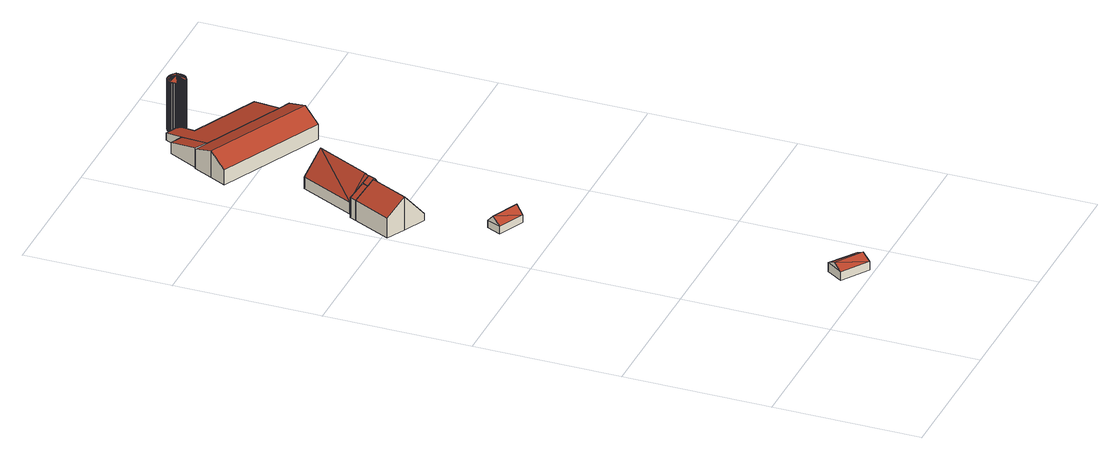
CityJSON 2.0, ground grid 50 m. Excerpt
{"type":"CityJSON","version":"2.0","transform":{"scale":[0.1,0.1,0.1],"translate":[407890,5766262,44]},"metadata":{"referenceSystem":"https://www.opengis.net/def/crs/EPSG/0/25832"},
"CityObjects":{
"building1":{"type":"Building","attributes":{"Gemeindeschluessel":"05515000","Geometrietyp2DReferenz":"3000","function":"31001_2000","roofType":"3100","measuredHeight":4.93},"geometry":[{"type":"Solid","lod":"2","boundaries":[[[[0,1,2,3]],[[4,5,1,0]],[[6,7,5,4]],[[3,2,7,6]],[[0,8,4]],[[6,9,3]],[[3,9,8]],[[8,0,3]],[[9,6,4]],[[4,8,9]],[[1,5,7,2]]]],"semantics":{"surfaces":[{"type":"WallSurface"},{"type":"RoofSurface"},{"type":"GroundSurface"}],"values":[[0,0,0,0,0,0,1,1,1,1,2]]}}]},
"building2":{"type":"Building","attributes":{"Gemeindeschluessel":"05515000","Geometrietyp2DReferenz":"3000","function":"31001_2700","roofType":"3100","measuredHeight":5.45},"geometry":[{"type":"Solid","lod":"2","boundaries":[[[[10,11,12,13]],[[14,15,11,10]],[[16,17,15,14]],[[13,12,17,16]],[[10,18,14]],[[16,19,13]],[[18,10,13]],[[13,19,18]],[[14,18,19]],[[19,16,14]],[[11,15,17,12]]]],"semantics":{"surfaces":[{"type":"WallSurface"},{"type":"RoofSurface"},{"type":"GroundSurface"}],"values":[[0,0,0,0,0,0,1,1,1,1,2]]}}]},
"building3":{"type":"Building","attributes":{"Gemeindeschluessel":"05515000","Geometrietyp2DReferenz":"3000","function":"31001_1000"},"address":[{"country":"Germany","locality":"Münster","thoroughfareNumber":"2","thoroughfareName":"Gittrup"}],"children":["building3-1","building3-2","building3-3"]},
"building3-1":{"type":"BuildingPart","attributes":{"roofType":"3100","measuredHeight":11.88},"parents":["building3"],"geometry":[{"type":"Solid","lod":"2","boundaries":[[[[20,21,22,23,24]],[[25,26,21,20]],[[27,28,29,30]],[[31,32,28,27]],[[33,34,32,31]],[[35,36,34,33]],[[37,38,36,35]],[[39,40,38,37]],[[33,31,27,30,41,25,20,35]],[[24,39,37,35,20]],[[21,26,29,28,32,34,36,38,40,22]],[[29,26,25,41,30]],[[39,24,23]],[[22,40,39,23]]]],"semantics":{"surfaces":[{"type":"WallSurface"},{"type":"RoofSurface"},{"type":"GroundSurface"},{"type":"ClosureSurface"}],"values":[[0,0,0,0,0,0,0,0,1,1,2,3,0,3]]}}]},
"building3-2":{"type":"BuildingPart","attributes":{"roofType":"2100","measuredHeight":10.28},"parents":["building3"],"geometry":[{"type":"Solid","lod":"2","boundaries":[[[[42,43,44,45]],[[46,47,43,42]],[[23,22,47,46]],[[45,44,40,39]],[[23,46,42,45,39]],[[43,47,22,40,44]],[[40,22,23,39]]]],"semantics":{"surfaces":[{"type":"WallSurface"},{"type":"RoofSurface"},{"type":"GroundSurface"},{"type":"ClosureSurface"}],"values":[[0,0,0,0,1,2,3]]}}]},
"building3-3":{"type":"BuildingPart","attributes":{"roofType":"2100","measuredHeight":8.21},"parents":["building3"],"geometry":[{"type":"Solid","lod":"2","boundaries":[[[[48,49,50,51]],[[52,30,29,49,48]],[[51,50,26,25]],[[41,52,48,51,25]],[[49,29,26,50]],[[30,52,41]],[[29,30,41,25,26]]]],"semantics":{"surfaces":[{"type":"WallSurface"},{"type":"RoofSurface"},{"type":"GroundSurface"},{"type":"ClosureSurface"}],"values":[[0,0,0,1,2,0,3]]}}]},
"building4":{"type":"Building","attributes":{"Gemeindeschluessel":"05515000","Geometrietyp2DReferenz":"3000","function":"31001_2700"},"children":["building4-1","building4-2","building4-3"]},
"building4-1":{"type":"BuildingPart","attributes":{"roofType":"3100","measuredHeight":11.99},"parents":["building4"],"geometry":[{"type":"Solid","lod":"2","boundaries":[[[[25,26,53,54]],[[23,22,26,25]],[[46,55,56,47,22,23]],[[25,57,23]],[[54,58,59,60,57,25]],[[23,57,60,61,62,46]],[[26,22,47,53]],[[55,46,63]],[[53,47,56,64,54]],[[56,55,63,64]],[[62,63,46]],[[58,54,64]],[[61,60,59]],[[62,61,59,58,64,63]]]],"semantics":{"surfaces":[{"type":"WallSurface"},{"type":"RoofSurface"},{"type":"GroundSurface"},{"type":"ClosureSurface"}],"values":[[0,0,0,0,1,1,2,0,3,3,0,0,0,3]]}}]},
"building4-2":{"type":"BuildingPart","attributes":{"roofType":"3100","measuredHeight":12.04},"parents":["building4"],"geometry":[{"type":"Solid","lod":"2","boundaries":[[[[65,66,67,68]],[[69,49,66,65]],[[70,50,49,69]],[[68,67,71,72]],[[73,68,72]],[[72,74,75,76,73]],[[65,73,76]],[[76,77,69,65]],[[77,78,70,69]],[[73,65,68]],[[66,49,50,71,67]],[[50,70,72,71]],[[77,76,75,78]],[[78,74,72,70]],[[75,74,78]]]],"semantics":{"surfaces":[{"type":"WallSurface"},{"type":"RoofSurface"},{"type":"GroundSurface"},{"type":"ClosureSurface"}],"values":[[0,0,0,0,1,1,1,1,0,0,2,3,0,3,3]]}}]},
"building4-3":{"type":"BuildingPart","attributes":{"roofType":"3100","measuredHeight":12.02},"parents":["building4"],"geometry":[{"type":"Solid","lod":"2","boundaries":[[[[79,72,71,43,80]],[[81,54,53,50,70,78]],[[80,55,63,62,82,83,79]],[[78,75,83,82,61,59,81]],[[71,50,53,47,43]],[[79,74,72]],[[50,71,72,70]],[[72,74,78,70]],[[43,47,56,80]],[[54,81,58,64]],[[47,53,54,64,56]],[[75,74,79,83]],[[78,74,75]],[[59,58,81]],[[82,62,61]],[[55,80,56]],[[63,55,56,64]],[[59,61,62,63,64,58]]]],"semantics":{"surfaces":[{"type":"WallSurface"},{"type":"RoofSurface"},{"type":"GroundSurface"},{"type":"ClosureSurface"}],"values":[[0,0,1,1,2,0,3,3,0,0,3,0,3,0,0,0,3,3]]}}]},
"building5":{"type":"Building","attributes":{"Gemeindeschluessel":"05515000","Geometrietyp2DReferenz":"3000","function":"51009_1610","roofType":"2100","measuredHeight":7.03},"geometry":[{"type":"Solid","lod":"2","boundaries":[[[[84,85,86,87]],[[88,89,85,84]],[[90,91,89,88]],[[87,86,91,90]],[[88,84,87,90]],[[85,89,91,86]]]],"semantics":{"surfaces":[{"type":"WallSurface"},{"type":"RoofSurface"},{"type":"GroundSurface"}],"values":[[0,0,0,0,1,2]]}}]},
"building6":{"type":"Building","attributes":{"Gemeindeschluessel":"05515000","Geometrietyp2DReferenz":"3000","function":"31001_2700"},"children":["building6-1","building6-2"]},
"building6-1":{"type":"BuildingPart","attributes":{"roofType":"2100","measuredHeight":7.09},"parents":["building6"],"geometry":[{"type":"Solid","lod":"2","boundaries":[[[[92,93,94,87]],[[95,96,93,92]],[[97,98,96,95]],[[99,100,98,97]],[[101,102,100,99]],[[103,104,102,101]],[[105,106,104,103]],[[107,108,106,105]],[[109,110,108,107]],[[111,112,110,109]],[[113,114,112,111]],[[115,116,114,113]],[[117,118,116,115]],[[87,94,119,120]],[[117,115,113,111,109,107,105,103,101,99,97,95,92,87,120]],[[93,96,98,100,102,104,106,108,110,112,114,116,118,119,94]],[[119,118,117,120]]]],"semantics":{"surfaces":[{"type":"WallSurface"},{"type":"RoofSurface"},{"type":"GroundSurface"},{"type":"ClosureSurface"}],"values":[[0,0,0,0,0,0,0,0,0,0,0,0,0,0,1,2,3]]}}]},
"building6-2":{"type":"BuildingPart","attributes":{"roofType":"3100","measuredHeight":9.6},"parents":["building6"],"geometry":[{"type":"Solid","lod":"2","boundaries":[[[[121,122,118,117]],[[123,124,122,121]],[[125,126,124,123]],[[127,128,126,125]],[[129,130,128,127]],[[131,132,130,129]],[[120,119,132,131]],[[127,125,123,129]],[[121,117,120,131,129,123]],[[118,122,124,126,128,130,132,119]],[[119,120,117,118]]]],"semantics":{"surfaces":[{"type":"WallSurface"},{"type":"RoofSurface"},{"type":"GroundSurface"},{"type":"ClosureSurface"}],"values":[[0,0,0,0,0,0,0,1,1,2,3]]}}]},
"building7":{"type":"Building","attributes":{"Gemeindeschluessel":"05515000","Geometrietyp2DReferenz":"3000","function":"51003_1201","roofType":"5000","measuredHeight":19.53},"geometry":[{"type":"Solid","lod":"2","boundaries":[[[[133,134,135,136]],[[137,138,134,133]],[[139,140,138,137]],[[141,142,140,139]],[[143,144,142,141]],[[145,146,144,143]],[[147,148,146,145]],[[149,150,148,147]],[[151,152,150,149]],[[153,154,152,151]],[[155,156,154,153]],[[157,158,156,155]],[[159,160,158,157]],[[161,162,160,159]],[[163,164,162,161]],[[165,166,164,163]],[[167,168,166,165]],[[169,170,168,167]],[[171,172,170,169]],[[173,174,172,171]],[[175,176,174,173]],[[177,178,176,175]],[[179,180,178,177]],[[181,182,180,179]],[[183,184,182,181]],[[185,186,184,183]],[[187,188,186,185]],[[189,190,188,187]],[[191,192,190,189]],[[193,194,192,191]],[[195,196,194,193]],[[197,198,196,195]],[[199,200,198,197]],[[201,202,200,199]],[[203,204,202,201]],[[205,206,204,203]],[[207,208,206,205]],[[209,210,208,207]],[[211,212,210,209]],[[213,214,212,211]],[[215,216,214,213]],[[217,218,216,215]],[[219,220,218,217]],[[221,222,220,219]],[[223,224,222,221]],[[225,226,224,223]],[[227,228,226,225]],[[229,230,228,227]],[[231,232,230,229]],[[233,234,232,231]],[[235,236,234,233]],[[237,238,236,235]],[[239,240,238,237]],[[241,242,240,239]],[[243,244,242,241]],[[245,246,244,243]],[[247,248,246,245]],[[249,250,248,247]],[[251,252,250,249]],[[253,254,252,251]],[[255,256,254,253]],[[257,258,256,255]],[[259,260,258,257]],[[261,262,260,259]],[[263,264,262,261]],[[136,135,264,263]],[[227,225,265]],[[229,227,265]],[[231,229,265]],[[231,265,266]],[[233,231,266]],[[235,233,266]],[[237,235,266]],[[239,237,266]],[[241,239,266]],[[243,241,266]],[[245,243,266]],[[247,245,266]],[[249,247,266]],[[251,249,266]],[[253,251,266]],[[255,253,266]],[[257,255,266]],[[259,257,266]],[[266,267,259]],[[266,268,159]],[[266,159,157]],[[266,157,155]],[[266,155,153]],[[266,153,151]],[[266,151,149]],[[266,149,147]],[[266,147,145]],[[267,266,145]],[[261,267,145]],[[261,145,143]],[[263,261,143]],[[136,263,143]],[[133,136,143]],[[133,143,141]],[[137,133,141]],[[141,139,137]],[[269,189,187]],[[269,187,185]],[[269,185,183]],[[269,183,181]],[[269,181,179]],[[269,179,177]],[[269,177,175]],[[269,175,173]],[[269,173,171]],[[266,269,171]],[[266,171,169]],[[266,169,167]],[[266,167,165]],[[266,165,163]],[[266,163,161]],[[161,268,266]],[[201,199,197]],[[201,197,195]],[[203,201,195]],[[205,203,195]],[[205,195,193]],[[207,205,193]],[[207,193,191]],[[207,191,269]],[[209,207,269]],[[211,209,269]],[[213,211,269]],[[215,213,269]],[[217,215,269]],[[219,217,269]],[[221,219,269]],[[223,221,269]],[[265,223,269]],[[269,266,265]],[[159,268,161]],[[189,269,191]],[[259,267,261]],[[223,265,225]],[[134,138,140,142,144,146,148,150,152,154,156,158,160,162,164,166,168,170,172,174,176,178,180,182,184,186,188,190,192,194,196,198,200,202,204,206,208,210,212,214,216,218,220,222,224,226,228,230,232,234,236,238,240,242,244,246,248,250,252,254,256,258,260,262,264,135]]]],"semantics":{"surfaces":[{"type":"WallSurface"},{"type":"RoofSurface"},{"type":"GroundSurface"}],"values":[[0,0,0,0,0,0,0,0,0,0,0,0,0,0,0,0,0,0,0,0,0,0,0,0,0,0,0,0,0,0,0,0,0,0,0,0,0,0,0,0,0,0,0,0,0,0,0,0,0,0,0,0,0,0,0,0,0,0,0,0,0,0,0,0,0,0,1,1,1,1,1,1,1,1,1,1,1,1,1,1,1,1,1,1,1,1,1,1,1,1,1,1,1,1,1,1,1,1,1,1,1,1,1,1,1,1,1,1,1,1,1,1,1,1,1,1,1,1,1,1,1,1,1,1,1,1,1,1,1,1,1,1,1,1,1,1,0,0,0,0,2]]}}]}
},
"vertices":[
[263,68,53],[263,68,22],[354,8,22],[354,8,53],[300,125,53],[300,125,22],[391,64,53],[391,64,22],[282,96,71],[372,36,71],
[273,1174,33],[273,1174,6],[182,1215,6],[182,1215,33],[252,1125,33],[252,1125,6],[160,1166,33],[160,1166,6],[262,1149,61],[171,1191,61],
[137,1579,127],[137,1579,8],[117,1588,8],[117,1588,111],[117,1588,113],[165,1565,91],[165,1565,8],[176,1491,43],[176,1491,8],[203,1546,8],[203,1546,43],[183,1488,34],[183,1488,8],[147,1412,34],[147,1412,8],[73,1448,127],[73,1448,8],[7,1481,80],[7,1481,8],[70,1611,80],[70,1611,8],[169,1563,87],
[92,1628,87],[92,1628,8],[81,1633,8],[81,1633,80],[128,1610,111],[128,1610,8],
[221,1583,47],[221,1583,8],[183,1601,8],[183,1601,91],[203,1546,47],
[176,1587,8],[176,1587,91],[128,1610,99],[128,1610,70],[141,1576,128],[175,1587,92],[165,1592,108],[152,1599,128],[151,1599,127],[148,1601,125],[135,1607,108],[174,1588,92],
[312,1769,50],[312,1769,8],[190,1829,8],[190,1829,50],[221,1583,50],[183,1601,50],[99,1642,8],[99,1642,50],[251,1799,128],[103,1641,55],[159,1613,126],[160,1613,128],[183,1601,98],[183,1601,93],
[99,1642,53],[92,1628,53],[176,1587,93],[150,1599,128],[158,1614,128],
[221,2167,82],[221,2167,12],[270,2269,12],[270,2269,53],[177,2188,83],[177,2188,12],[228,2289,53],[228,2289,12],
[302,2334,36],[302,2334,10],[270,2269,10],[340,2317,36],[340,2317,10],[340,2316,36],[340,2316,10],[341,2313,36],[341,2313,10],[342,2311,37],[342,2311,10],[343,2309,37],[343,2309,10],[344,2307,37],[344,2307,10],[346,2305,38],[346,2305,10],[347,2303,38],[347,2303,10],[348,2303,38],[348,2303,10],[320,2246,53],[320,2246,10],[550,2137,53],[550,2137,10],[501,2034,80],[501,2034,10],[221,2167,10],[221,2167,80],
[539,2016,80],[539,2016,10],[505,1950,106],[505,1950,10],[478,1895,64],[478,1895,10],[116,2067,64],[116,2067,10],[143,2121,106],[143,2121,10],[177,2188,80],[177,2188,10],
[339,2318,197],[339,2318,14],[340,2317,14],[340,2317,197],[338,2323,197],[338,2323,14],[338,2327,197],[338,2327,14],[339,2331,197],[339,2331,14],[340,2334,197],[340,2334,14],[341,2338,197],[341,2338,14],[343,2341,197],[343,2341,14],[345,2343,197],[345,2343,14],[347,2346,197],[347,2346,14],[349,2348,197],[349,2348,14],[351,2349,197],[351,2349,14],[353,2351,197],[353,2351,14],[355,2352,197],[355,2352,14],[357,2353,197],[357,2353,14],[359,2354,197],[359,2354,14],[362,2354,197],[362,2354,14],[365,2355,197],[365,2355,14],[368,2355,197],[368,2355,14],[371,2355,197],[371,2355,14],[374,2354,197],[374,2354,14],[378,2353,197],[378,2353,14],[381,2352,197],[381,2352,14],[385,2350,197],[385,2350,14],[388,2348,197],[388,2348,14],[391,2345,197],[391,2345,14],[392,2343,197],[392,2343,14],[394,2341,197],[394,2341,14],[395,2338,197],[395,2338,14],[397,2335,197],[397,2335,14],[398,2332,197],[398,2332,14],[398,2330,197],[398,2330,14],[398,2327,197],[398,2327,14],[398,2324,197],[398,2324,14],[398,2322,197],[398,2322,14],[398,2320,197],[398,2320,14],[398,2318,197],[398,2318,14],[397,2315,197],[397,2315,14],[396,2312,197],[396,2312,14],[394,2310,197],[394,2310,14],[393,2307,197],[393,2307,14],[390,2304,197],[390,2304,14],[389,2303,197],[389,2303,14],[387,2301,197],[387,2301,14],[384,2299,197],[384,2299,14],[381,2298,197],[381,2298,14],[378,2296,197],[378,2296,14],[375,2296,197],[375,2296,14],[373,2295,197],[373,2295,14],[370,2295,197],[370,2295,14],[368,2295,197],[368,2295,14],[366,2295,197],[366,2295,14],[363,2295,197],[363,2295,14],[361,2296,197],[361,2296,14],[358,2297,197],[358,2297,14],[355,2298,197],[355,2298,14],[353,2299,197],[353,2299,14],[350,2301,197],[350,2301,14],[348,2303,197],[348,2303,14],[347,2303,197],[347,2303,14],[346,2305,197],[346,2305,14],[344,2307,197],[344,2307,14],[343,2309,197],[343,2309,14],[342,2311,197],[342,2311,14],[341,2313,197],[341,2313,14],[340,2316,197],[340,2316,14],[380,2297,198],[368,2325,210],[341,2313,198],[357,2353,200],[396,2337,200]
]}
